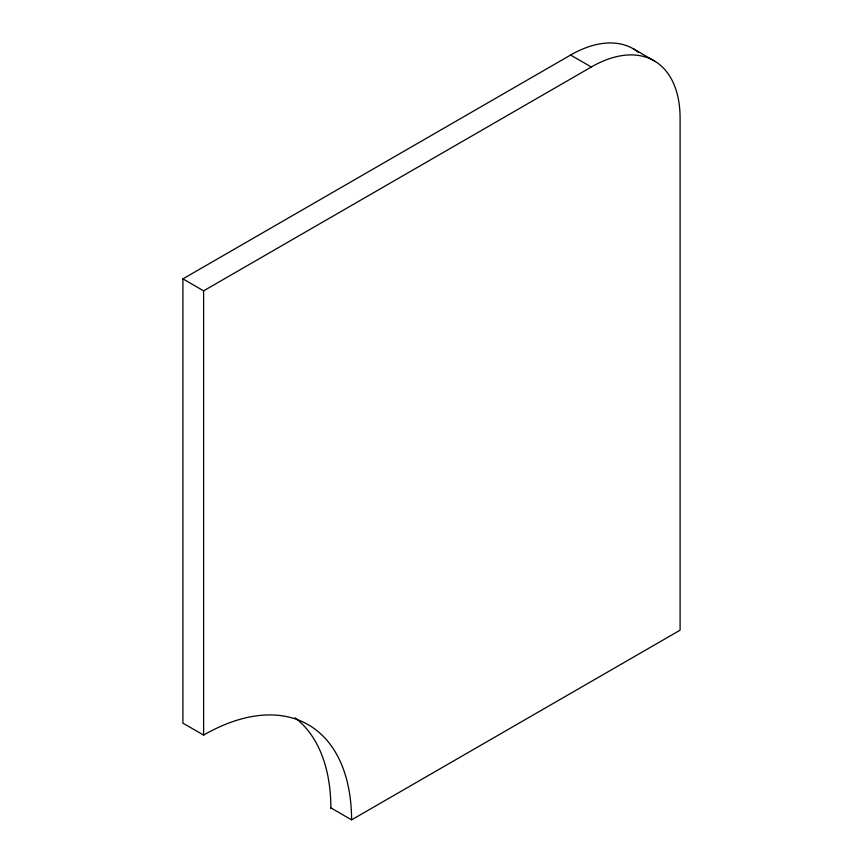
<?xml version="1.0" encoding="UTF-8"?>
<svg xmlns="http://www.w3.org/2000/svg" width="863" height="863" viewBox="0 0 863 863"><rect width="100%" height="100%" fill="white"/><g stroke="black" fill="none" stroke-linecap="round" stroke-linejoin="round"><path stroke-width="1.29" d="M570.594 55.049L591.317 67.001A125.567 72.492 -60 0 1 680.098 118.263L680.098 630.184L351.597 819.85A209.278 120.831 -60 0 0 203.614 735.093L182.902 723.14L182.902 278.878L570.594 55.049A125.567 72.492 -60 0 1 638.296 52.158M182.902 278.878L203.614 290.842L591.317 67.001M633.377 48.824L654.1 60.788M295.006 717.746A209.278 120.831 -60 0 1 330.874 807.887L351.597 819.85M330.874 807.887L330.874 808.577M203.614 290.842L203.614 735.103"/></g></svg>
